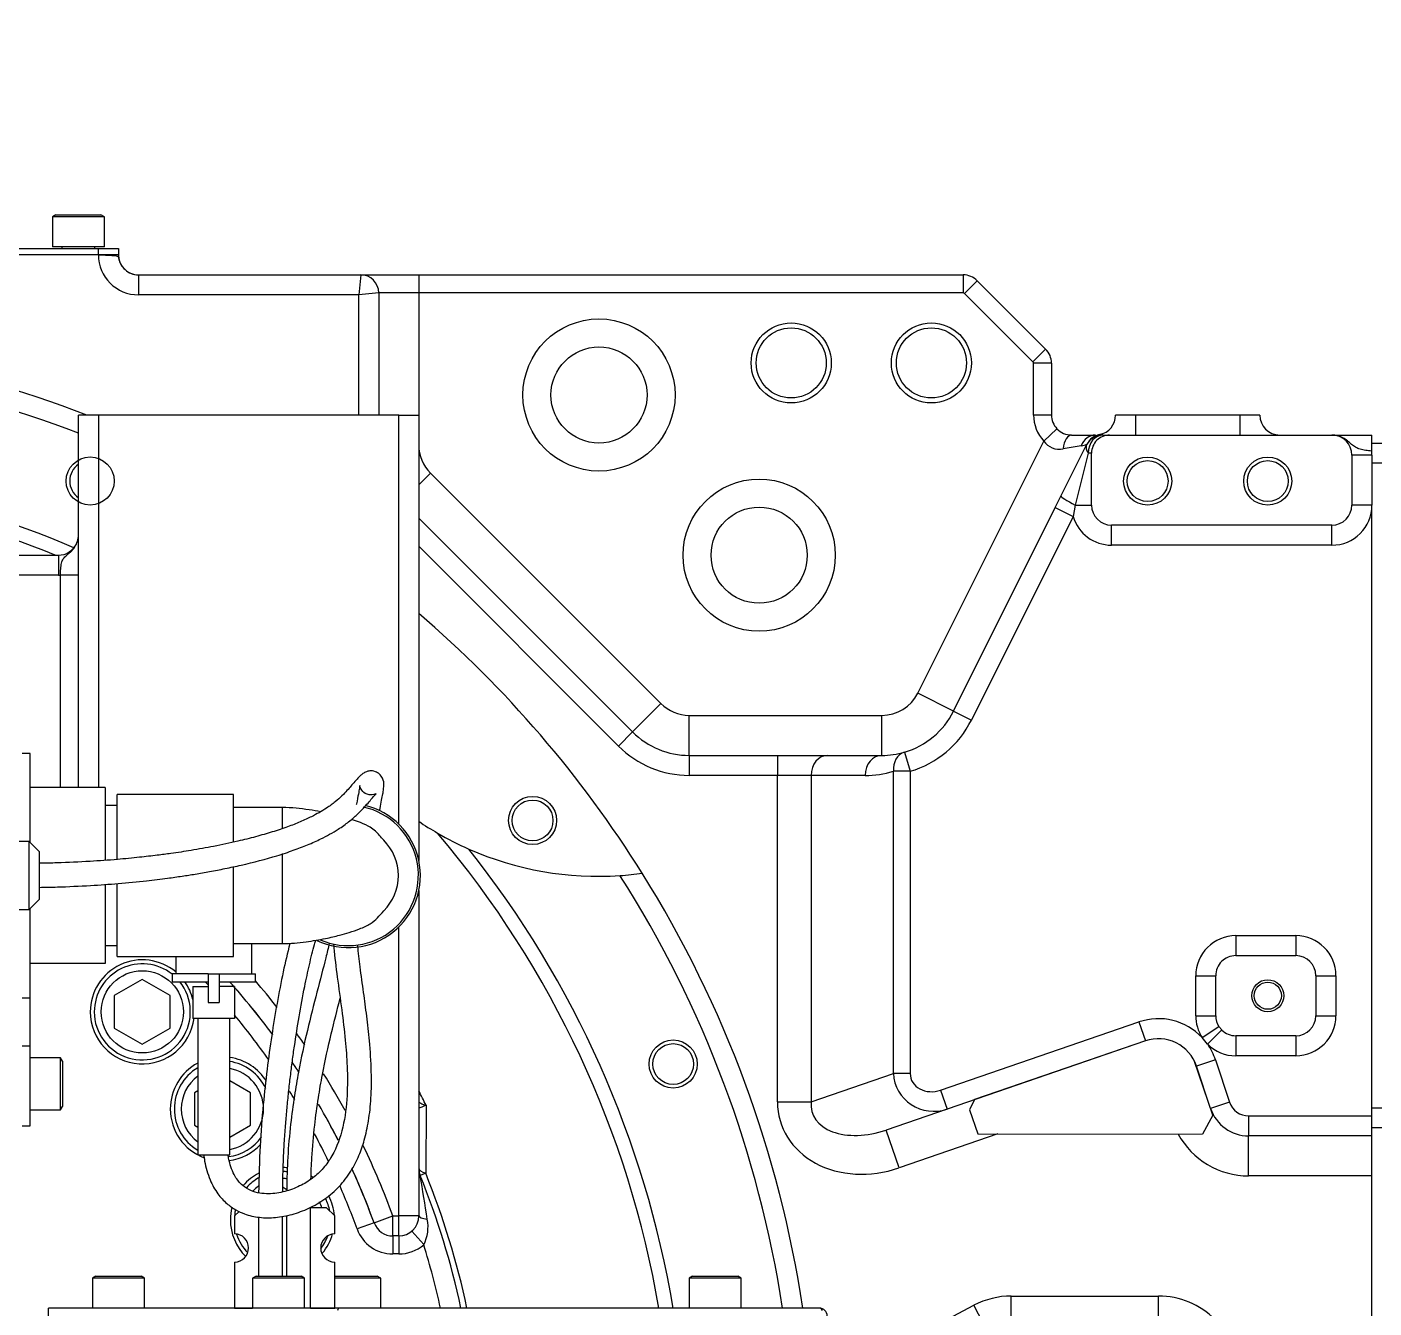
# Model space of a CAD drawing. Header units: millimetres. Extents: x 10462777 to 22643323, y 453826 to 1389191.
# Drawn here: x 11301826.8 to 11302168.6, y 597764.5 to 598089.5 of the extents above; entities that cross this region are included whole.
import ezdxf

# ---------------------------------------------------------------- set-up
doc = ezdxf.new("R2010")
doc.units = ezdxf.units.MM
doc.header["$LTSCALE"] = 200
doc.header["$MEASUREMENT"] = 0
doc.linetypes.add('PHANTOM', pattern=[2.5, 1.25, -0.25, 0.25, -0.25, 0.25, -0.25])
doc.layers.get('0').update_dxf_attribs({"linetype": 'CONTINUOUS'})
for name, color, linetype in [('$DDT_AUDIT_GENERATED_(1626)', 7, 'CONTINUOUS'), ('$DDT_AUDIT_GENERATED_(16CD)', 7, 'CONTINUOUS'), ('$DDT_AUDIT_GENERATED_(276)', 7, 'CONTINUOUS'), ('$DDT_AUDIT_GENERATED_(77F)', 7, 'CONTINUOUS'), ('$DDT_AUDIT_GENERATED_(7CC)', 7, 'CONTINUOUS'), ('$DDT_AUDIT_GENERATED_(7ED)', 7, 'CONTINUOUS'), ('$DDT_AUDIT_GENERATED_(846)', 7, 'CONTINUOUS'), ('A290-7324-X101', 7, 'CONTINUOUS'), ('A290-7324-X213', 7, 'CONTINUOUS'), ('A290-7324-X216', 7, 'CONTINUOUS'), ('A290-7329-X201', 7, 'CONTINUOUS'), ('A290-7329-X301', 7, 'CONTINUOUS'), ('LIBRL_A6-BA-16X5', 7, 'CONTINUOUS'), ('LIBRL_A6-BA-6X10', 7, 'CONTINUOUS'), ('LIBRL_A6-BA-8X12', 7, 'CONTINUOUS'), ('LIBRL_A6-BA-8X35', 7, 'CONTINUOUS')]:
    doc.layers.add(name, color=color, linetype=linetype)
doc.layers.add('LAYOUT', color=8, linetype='CONTINUOUS', lineweight=25)

# ---------------------------------------------------------------- blocks, each defined once
blk = doc.blocks.new('A$C7DA30AB0')
at = {"layer": '$DDT_AUDIT_GENERATED_(1626)', "color": 7, "linetype": 'Continuous', "ltscale": 25.4}
for p, q in [((2865.46, 2983.31, 0), (2865.46, 2957.72, 0)), ((2871.56, 2959.8, 0), (2871.56, 2975.19, 0)), ((2872.57, 2975.19, 0), (2872.57, 2959.99, 0)), ((2878.67, 2960.25, 0), (2878.67, 2975.19, 0))]:
    blk.add_line(p, q, dxfattribs=at)
for points, knots in [([(2892.59, 2944.41, 0), (2892.53, 2944.95, 0), (2892.21, 2947.06, 0), (2891.23, 2950.59, 0), (2889.24, 2954.23, 0), (2886.92, 2956.77, 0), (2884.58, 2958.41, 0), (2881.82, 2959.68, 0), (2878.43, 2960.45, 0), (2874.32, 2960.45, 0), (2870.07, 2959.65, 0), (2865.83, 2958.08, 0), (2861.75, 2955.74, 0), (2858.11, 2952.57, 0), (2855.23, 2948.77, 0), (2853.18, 2944.75, 0), (2851.69, 2940.45, 0), (2850.65, 2935.59, 0), (2850.05, 2929.77, 0), (2849.99, 2922.97, 0), (2850.45, 2916, 0), (2851.2, 2909.29, 0), (2852.04, 2903.03, 0), (2852.89, 2897.06, 0), (2853.34, 2893.13, 0), (2853.51, 2891.36, 0)], [0.0294546, 0.0294546, 0.0294546, 0.0294546, 0.0397846, 0.0708333, 0.0959328, 0.1167834, 0.1343066, 0.1490043, 0.1732452, 0.1984122, 0.2252052, 0.2533966, 0.2824512, 0.3123338, 0.3427894, 0.3707739, 0.3962002, 0.4275694, 0.4635986, 0.5057353, 0.5554681, 0.5955855, 0.6341662, 0.676763, 0.7134167, 0.7134167, 0.7134167, 0.7134167]), ([(2859.65, 2891.11, 0), (2859.63, 2891.37, 0), (2859.39, 2894.06, 0), (2858.71, 2899.55, 0), (2857.58, 2907.41, 0), (2856.67, 2914.98, 0), (2856.12, 2922.24, 0), (2856.09, 2929.63, 0), (2857, 2937.37, 0), (2859.19, 2943.66, 0), (2862.13, 2947.87, 0), (2864.92, 2950.48, 0), (2868.25, 2952.48, 0), (2872.03, 2953.88, 0), (2875.5, 2954.42, 0), (2878.41, 2954.23, 0), (2880.69, 2953.59, 0), (2882.93, 2952.22, 0), (2884.99, 2949.65, 0), (2885.95, 2946.94, 0), (2886.32, 2945.11, 0), (2886.4, 2944.68, 0)], [0.2297745, 0.2297745, 0.2297745, 0.2297745, 0.2367182, 0.3014038, 0.3714263, 0.4351249, 0.4893865, 0.5495164, 0.6149677, 0.6775364, 0.7079555, 0.7378513, 0.7687237, 0.8009206, 0.8342819, 0.852445, 0.8710577, 0.8908027, 0.9147583, 0.9487289, 0.9591574, 0.9591574, 0.9591574, 0.9591574]), ([(2860.74, 2890.76, 0), (2861.01, 2891.95, 0), (2861.95, 2895.87, 0), (2863.88, 2903.18, 0), (2866.39, 2912.99, 0), (2868.31, 2921.86, 0), (2869.68, 2929.83, 0), (2870.64, 2936.99, 0), (2871.35, 2945.13, 0), (2871.48, 2950.36, 0), (2871.53, 2953.3, 0)], [0.8153922, 0.8153922, 0.8153922, 0.8153922, 0.827936, 0.8554998, 0.8837129, 0.9135475, 0.9303302, 0.9500371, 0.9730855, 0.996031, 0.996031, 0.996031, 0.996031]), ([(2872.56, 2953.81, 0), (2872.53, 2951.37, 0), (2872.47, 2947.31, 0), (2872.15, 2941.42, 0), (2871.81, 2936.64, 0), (2871.45, 2932.54, 0), (2871.05, 2928.54, 0), (2870.6, 2924.56, 0), (2870.11, 2920.66, 0), (2869.4, 2915.6, 0), (2868.4, 2909.23, 0), (2867.12, 2902.31, 0), (2865.79, 2896.17, 0), (2864.84, 2892.3, 0), (2864.29, 2890.3, 0), (2864.19, 2889.94, 0)], [0.0082482, 0.0082482, 0.0082482, 0.0082482, 0.0664006, 0.1182806, 0.1548949, 0.188434, 0.2227476, 0.2572032, 0.2909242, 0.3238986, 0.3894179, 0.459469, 0.5118642, 0.5637843, 0.5754657, 0.5754657, 0.5754657, 0.5754657]), ([(2870.77, 2890.94, 0), (2871.35, 2893.21, 0), (2872.49, 2898.13, 0), (2874.02, 2905.95, 0), (2875.38, 2914.23, 0), (2876.56, 2922.81, 0), (2877.57, 2932.1, 0), (2878.43, 2942.8, 0), (2878.58, 2949.82, 0), (2878.66, 2954.2, 0)], [0.5635564, 0.5635564, 0.5635564, 0.5635564, 0.6170334, 0.6741778, 0.7304128, 0.7882234, 0.8474434, 0.9167485, 0.9959846, 0.9959846, 0.9959846, 0.9959846]), ([(2865.38, 2950.64, 0), (2865.33, 2948.77, 0), (2865.17, 2944.39, 0), (2864.54, 2937.31, 0), (2863.59, 2930.32, 0), (2862.23, 2922.53, 0), (2860.36, 2914.01, 0), (2858.73, 2907.64, 0), (2857.97, 2904.73, 0)], [0.0112301, 0.0112301, 0.0112301, 0.0112301, 0.0267725, 0.049579, 0.0689956, 0.0854783, 0.115111, 0.1416546, 0.1416546, 0.1416546, 0.1416546]), ([(2934.34, 2876.58, 0), (2932.78, 2876.56, 0), (2928.58, 2876.47, 0), (2921.69, 2876.16, 0), (2914.17, 2875.62, 0), (2907.65, 2874.99, 0), (2902.27, 2874.33, 0), (2898.17, 2873.76, 0), (2894.61, 2873.2, 0), (2890.97, 2872.57, 0), (2887.07, 2871.81, 0), (2881.14, 2870.53, 0), (2875.19, 2868.96, 0), (2869.79, 2867.19, 0), (2866.04, 2865.76, 0), (2863.04, 2864.4, 0), (2860.51, 2863.07, 0), (2858.06, 2861.61, 0), (2855.66, 2859.89, 0), (2853.6, 2858.1, 0), (2852.06, 2856.51, 0), (2850.85, 2855.13, 0), (2849.9, 2854.03, 0), (2849.21, 2853.22, 0), (2848.75, 2852.73, 0), (2848.94, 2852.89, 0), (2849.68, 2853.11, 0), (2850.51, 2853.17, 0), (2851.92, 2852.72, 0), (2852.88, 2851.51, 0), (2852.99, 2850.72, 0), (2853, 2850.72, 0), (2853.02, 2850.89, 0), (2853.1, 2851.55, 0), (2853.33, 2852.85, 0), (2853.66, 2854.5, 0), (2853.87, 2855.55, 0), (2853.89, 2855.63, 0)], [0.014029, 0.014029, 0.014029, 0.014029, 0.0271693, 0.0502483, 0.069627, 0.089646, 0.1046939, 0.1152509, 0.1249193, 0.1357273, 0.1476139, 0.1604384, 0.1917051, 0.2082091, 0.2245764, 0.2427195, 0.2568409, 0.2729351, 0.2973591, 0.3234909, 0.3486109, 0.3726537, 0.397887, 0.4229861, 0.448578, 0.4704385, 0.481181, 0.4890178, 0.4961, 0.5081864, 0.5224533, 0.5359445, 0.5493678, 0.5627692, 0.5909404, 0.6212121, 0.6237902, 0.6237902, 0.6237902, 0.6237902]), ([(2847.98, 2857.18, 0), (2847.94, 2856.97, 0), (2847.74, 2855.97, 0), (2847.44, 2854.45, 0), (2847.14, 2852.85, 0), (2846.95, 2851.67, 0), (2846.91, 2850.54, 0), (2846.84, 2849.45, 0), (2847.9, 2847.85, 0), (2848.88, 2847.24, 0), (2850.15, 2846.95, 0), (2851.15, 2847.14, 0), (2852.11, 2847.6, 0), (2852.85, 2848.22, 0), (2853.47, 2848.86, 0), (2854.28, 2849.78, 0), (2855.2, 2850.84, 0), (2856.22, 2852.03, 0), (2857.47, 2853.36, 0), (2859.11, 2854.84, 0), (2861.06, 2856.28, 0), (2863.15, 2857.56, 0), (2865.34, 2858.73, 0), (2867.95, 2859.94, 0), (2871.29, 2861.25, 0), (2875.09, 2862.52, 0), (2879.34, 2863.75, 0), (2884.3, 2864.99, 0), (2889.79, 2866.16, 0), (2895.52, 2867.19, 0), (2900.32, 2867.92, 0), (2904.69, 2868.49, 0), (2909.2, 2869.02, 0), (2914.89, 2869.56, 0), (2921.83, 2870.06, 0), (2928.64, 2870.38, 0), (2932.79, 2870.46, 0), (2934.34, 2870.48, 0)], [0.3726558, 0.3726558, 0.3726558, 0.3726558, 0.3789273, 0.4033778, 0.4265497, 0.4483708, 0.4699513, 0.4923298, 0.502289, 0.5096353, 0.5144283, 0.5252974, 0.5401406, 0.5572699, 0.5800805, 0.6024828, 0.6281052, 0.6522814, 0.6772591, 0.7032607, 0.7283333, 0.7450337, 0.7589346, 0.776283, 0.7921243, 0.808581, 0.8244237, 0.8398177, 0.8594691, 0.8767292, 0.8917889, 0.9016701, 0.9144371, 0.9303265, 0.9496364, 0.9727242, 0.9858295, 0.9858295, 0.9858295, 0.9858295])]:
    blk.add_open_spline(points, degree=3, knots=knots, dxfattribs=at)
at = {"layer": '$DDT_AUDIT_GENERATED_(16CD)', "color": 7, "linetype": 'Continuous', "ltscale": 25.4}
for p, q in [((2914.23, 2714.48, 0), (2914.23, 2716.11, 0)), ((2919.31, 2714.48, 0), (2914.23, 2714.48, 0)), ((2919.31, 2716.11, 0), (2919.31, 2714.48, 0)), ((3132.67, 2714.48, 0), (2919.31, 2714.48, 0))]:
    blk.add_line(p, q, dxfattribs=at)
at = {"layer": '$DDT_AUDIT_GENERATED_(276)', "color": 7, "linetype": 'Continuous', "ltscale": 25.4}
for start, end in [(200.0052, 204.4821), (206.9352, 210.1591), (213.0539, 213.8955), (216.5866, 221.8796)]:
    blk.add_arc((3025.99, 3025.99, 0), 187.96, start, end, dxfattribs=at)
at = {"layer": '$DDT_AUDIT_GENERATED_(77F)', "color": 7, "linetype": 'Continuous', "ltscale": 25.4}
for p, q in [((2917.58, 2875.84, 0), (2917.58, 2895.94, 0)), ((2917.58, 2895.94, 0), (2936.58, 2895.94, 0)), ((2917.58, 2891.33, 0), (2914.53, 2891.33, 0)), ((2917.58, 2851.23, 0), (2917.58, 2869.73, 0)), ((2914.53, 2855.84, 0), (2917.58, 2855.84, 0)), ((2917.58, 2851.23, 0), (2936.58, 2851.23, 0))]:
    blk.add_line(p, q, dxfattribs=at)
at = {"layer": '$DDT_AUDIT_GENERATED_(7CC)', "color": 7, "linetype": 'Continuous', "ltscale": 25.4}
for p, q in [((2914.53, 2894.16, 0), (2885.07, 2894.16, 0)), ((2885.07, 2894.16, 0), (2885.07, 2871.33, 0)), ((2914.53, 2894.16, 0), (2914.53, 2875.62, 0)), ((2872.67, 2868.03, 0), (2872.67, 2890.86, 0)), ((2885.07, 2890.86, 0), (2872.67, 2890.86, 0)), ((2936.89, 2882.22, 0), (2934.35, 2879.68, 0)), ((2936.89, 2882.22, 0), (2936.89, 2864.95, 0)), ((2948.77, 2882.22, 0), (2936.89, 2882.22, 0)), ((2934.35, 2867.49, 0), (2934.35, 2879.68, 0)), ((2914.53, 2869.48, 0), (2914.53, 2853.01, 0)), ((2934.35, 2867.49, 0), (2936.89, 2864.95, 0)), ((2885.07, 2864.97, 0), (2885.07, 2853.01, 0)), ((2936.89, 2864.95, 0), (2948.77, 2864.95, 0)), ((2872.67, 2856.31, 0), (2872.67, 2861.49, 0)), ((2872.67, 2856.31, 0), (2885.07, 2856.31, 0)), ((2885.07, 2853.01, 0), (2914.53, 2853.01, 0))]:
    blk.add_line(p, q, dxfattribs=at)
for radius, start, end in [(18.29, 64.1811, 256.5944), (17.78, 66.303, 257.4493), (12.7, 135.0247, 225.0414)]:
    blk.add_arc((2855.91, 2873.59, 0), radius, start, end, dxfattribs=at)
for points, knots in [([(2872.67, 2890.86, 0), (2871.54, 2890.83, 0), (2869.68, 2890.77, 0), (2865.85, 2890.31, 0), (2861.92, 2889.64, 0), (2858.39, 2888.82, 0), (2855.47, 2887.99, 0), (2852.66, 2887.01, 0), (2850.02, 2885.81, 0), (2848.55, 2884.38, 0), (2847.49, 2883.23, 0), (2846.93, 2882.57, 0)], [0, 0, 0, 0, 0.081372, 0.157809, 0.292426, 0.398611, 0.475812, 0.569905, 0.700294, 0.854161, 1, 1, 1, 1]), ([(2846.93, 2864.61, 0), (2847.34, 2864.16, 0), (2848.02, 2863.44, 0), (2849.02, 2862.23, 0), (2850.33, 2861.26, 0), (2852.36, 2860.29, 0), (2854.2, 2859.62, 0), (2855.01, 2859.36, 0), (2855.09, 2859.33, 0)], [0, 0, 0, 0, 0.1007398, 0.196095, 0.2972102, 0.4163106, 0.4937326, 0.502265, 0.502265, 0.502265, 0.502265]), ([(2862.92, 2857.39, 0), (2863.86, 2857.22, 0), (2865.92, 2856.88, 0), (2869.3, 2856.44, 0), (2871.4, 2856.36, 0), (2872.67, 2856.31, 0)], [0.7440414, 0.7440414, 0.7440414, 0.7440414, 0.8219157, 0.9082048, 1, 1, 1, 1])]:
    blk.add_open_spline(points, degree=3, knots=knots, dxfattribs=at)
at = {"layer": '$DDT_AUDIT_GENERATED_(7ED)', "color": 7, "linetype": 'Continuous', "ltscale": 25.4}
for p, q in [((2885.98, 2944.4, 0), (2885.98, 2909.86, 0)), ((2894.11, 2944.4, 0), (2885.98, 2944.4, 0)), ((2894.11, 2909.86, 0), (2894.11, 2944.4, 0)), ((2884.76, 2901.73, 0), (2884.76, 2909.86, 0)), ((2884.76, 2909.86, 0), (2895.33, 2909.86, 0)), ((2895.33, 2901.73, 0), (2895.33, 2909.86, 0)), ((2888.63, 2898.48, 0), (2888.63, 2905.79, 0)), ((2891.47, 2905.79, 0), (2888.63, 2905.79, 0)), ((2891.47, 2898.48, 0), (2891.47, 2905.79, 0)), ((2884.76, 2901.73, 0), (2888.63, 2901.73, 0)), ((2895.33, 2901.73, 0), (2891.47, 2901.73, 0)), ((2879.48, 2900.51, 0), (2879.48, 2898.48, 0)), ((2888.63, 2900.51, 0), (2879.48, 2900.51, 0)), ((2888.63, 2898.48, 0), (2879.48, 2898.48, 0)), ((2880.4, 2898.48, 0), (2880.4, 2890.86, 0)), ((2891.47, 2898.48, 0), (2888.63, 2898.48, 0)), ((2900.61, 2900.51, 0), (2891.47, 2900.51, 0)), ((2891.47, 2898.48, 0), (2900.61, 2898.48, 0)), ((2899.7, 2894.16, 0), (2899.7, 2898.48, 0)), ((2900.61, 2898.48, 0), (2900.61, 2900.51, 0))]:
    blk.add_line(p, q, dxfattribs=at)
at = {"layer": '$DDT_AUDIT_GENERATED_(846)', "color": 7, "linetype": 'Continuous', "ltscale": 25.4}
for p, q in [((2932.01, 2985.35, 0), (2932.01, 2983.31, 0)), ((2736.43, 2983.31, 0), (2858.35, 2983.31, 0)), ((2858.35, 2983.31, 0), (2858.35, 2983.31, 0)), ((2858.35, 2983.31, 0), (2932.01, 2983.31, 0)), ((2859.36, 2983.31, 0), (2859.36, 2971.63, 0)), ((2865.46, 2983.31, 0), (2859.36, 2983.31, 0)), ((2884.76, 2983.31, 0), (2880.19, 2983.31, 0)), ((2884.76, 2971.63, 0), (2884.76, 2983.31, 0)), ((2859.36, 2964.52, 0), (2859.36, 2959.95, 0)), ((2884.76, 2959.95, 0), (2884.76, 2964.52, 0)), ((2859.36, 2959.95, 0), (2861.4, 2957.91, 0)), ((2883.61, 2958.79, 0), (2884.76, 2959.95, 0)), ((2861.4, 2957.91, 0), (2865.46, 2957.91, 0))]:
    blk.add_line(p, q, dxfattribs=at)
for centre, radius, start, end in [((2736.43, 2985.35, 0), 2.03, 180, 270), ((2736.49, 2984.25, 0), 0.937, 201.223, 266.4641), ((2859.36, 2968.07, 0), 3.56, 270, 90), ((2884.76, 2968.07, 0), 3.56, 90, 270)]:
    blk.add_arc(centre, radius, start, end, dxfattribs=at)
blk.add_open_spline([(2858.35, 2983.31, 0), (2858.39, 2983.31, 0), (2858.43, 2983.37, 0), (2858.52, 2983.57, 0), (2858.57, 2983.72, 0), (2858.61, 2983.91, 0)], degree=3, knots=[0, 0, 0, 0, 0.5, 0.5, 1, 1, 1, 1], dxfattribs=at)
at = {"layer": 'A290-7324-X101', "color": 7, "linetype": 'Continuous', "ltscale": 25.4}
for p, q in [((2936.58, 2937.09, 0), (2936.58, 2916.77, 0)), ((2938.61, 2937.09, 0), (2936.58, 2937.09, 0)), ((2938.61, 2916.77, 0), (2936.58, 2916.77, 0)), ((2936.58, 2916.77, 0), (2936.58, 2904.57, 0)), ((2938.61, 2904.57, 0), (2936.58, 2904.57, 0)), ((2936.58, 2904.57, 0), (2936.58, 2881.92, 0)), ((2936.58, 2865.26, 0), (2936.58, 2842.6, 0)), ((2936.58, 2842.6, 0), (2938.61, 2842.6, 0))]:
    blk.add_line(p, q, dxfattribs=at)
at = {"layer": 'A290-7324-X213', "color": 7, "linetype": 'Continuous', "ltscale": 25.4}
for p, q in [((2723.17, 2996.32, 0), (2697.19, 2982.61, 0)), ((2694.82, 2987.11, 0), (2697.19, 2982.61, 0)), ((2650.36, 2985.35, 0), (2650.36, 2980.27, 0)), ((2687.71, 2985.35, 0), (2687.71, 2980.27, 0)), ((2687.71, 2980.27, 0), (2650.36, 2980.27, 0))]:
    blk.add_line(p, q, dxfattribs=at)
for centre, start, end in [((2650.36, 3000.59, 0), 225, 270), ((2687.71, 3000.59, 0), 270, 297.8174)]:
    blk.add_arc(centre, 20.32, start, end, dxfattribs=at)
at = {"layer": 'A290-7324-X216', "color": 7, "linetype": 'Continuous', "ltscale": 25.4}
for p, q in [((2636.57, 2934.36, 0), (2639.21, 2939.16, 0)), ((2696.16, 2939.13, 0), (2639.21, 2939.16, 0)), ((2698.27, 2933.01, 0), (2696.16, 2939.13, 0)), ((2636.57, 2934.36, 0), (2641.34, 2920.48, 0)), ((2697.01, 2930.43, 0), (2698.27, 2933.01, 0)), ((2653.67, 2915.53, 0), (2697.01, 2930.43, 0))]:
    blk.add_line(p, q, dxfattribs=at)
at = {"layer": 'A290-7329-X201', "color": 7, "linetype": 'Continuous', "ltscale": 25.4}
for p, q in [((2596.22, 3070.69, 0), (2596.22, 2949.79, 0)), ((2596.22, 2949.79, 0), (2596.22, 2939.63, 0)), ((2596.22, 2949.79, 0), (2627.51, 2949.79, 0)), ((2627.51, 2949.79, 0), (2627.51, 2939.63, 0)), ((2691.09, 2939.13, 0), (2716.19, 2947.76, 0)), ((2716.19, 2947.76, 0), (2719.49, 2938.16, 0)), ((2596.22, 2939.63, 0), (2596.22, 2934.55, 0)), ((2596.22, 2939.63, 0), (2627.51, 2939.63, 0)), ((2627.51, 2934.55, 0), (2627.51, 2939.63, 0)), ((2703.99, 2932.83, 0), (2719.49, 2938.16, 0)), ((2596.22, 2934.55, 0), (2596.22, 2779.61, 0)), ((2627.51, 2934.55, 0), (2596.22, 2934.55, 0)), ((2632.33, 2931.07, 0), (2637.14, 2932.68, 0)), ((2637.14, 2932.68, 0), (2640.73, 2921.92, 0)), ((2653.67, 2915.53, 0), (2703.99, 2932.83, 0)), ((2705.64, 2928.02, 0), (2703.99, 2932.83, 0)), ((2635.91, 2920.32, 0), (2632.33, 2931.07, 0)), ((2738.5, 2931.02, 0), (2717.61, 2923.84, 0)), ((2747.03, 2931.02, 0), (2738.5, 2931.02, 0)), ((2738.5, 2848.18, 0), (2738.5, 2931.02, 0)), ((2747.03, 2931.02, 0), (2747.03, 2848.18, 0)), ((2705.64, 2928.02, 0), (2655.32, 2910.72, 0)), ((2713.35, 2923.84, 0), (2717.61, 2923.84, 0)), ((2713.35, 2847.14, 0), (2713.35, 2923.84, 0)), ((2717.61, 2923.84, 0), (2717.61, 2847.14, 0)), ((2615.52, 2919.31, 0), (2630.76, 2919.31, 0)), ((2615.52, 2914.23, 0), (2615.52, 2919.31, 0)), ((2630.76, 2914.23, 0), (2630.76, 2919.31, 0)), ((2635.91, 2920.32, 0), (2640.73, 2921.92, 0)), ((2640.83, 2921.96, 0), (2640.73, 2921.92, 0)), ((2634.33, 2912.77, 0), (2637.89, 2916.39, 0)), ((2637.89, 2916.39, 0), (2639.29, 2914.67, 0)), ((2655.32, 2910.72, 0), (2653.67, 2915.53, 0)), ((2615.52, 2914.23, 0), (2630.76, 2914.23, 0)), ((2635.03, 2911.91, 0), (2634.33, 2912.77, 0)), ((2639.29, 2914.67, 0), (2635.03, 2911.91, 0)), ((2605.36, 2898.99, 0), (2605.36, 2909.15, 0)), ((2610.44, 2909.15, 0), (2605.36, 2909.15, 0)), ((2610.44, 2898.99, 0), (2610.44, 2909.15, 0)), ((2640.92, 2909.15, 0), (2635.84, 2909.15, 0)), ((2635.84, 2909.15, 0), (2635.84, 2898.99, 0)), ((2640.92, 2909.15, 0), (2640.92, 2898.99, 0)), ((2610.44, 2898.99, 0), (2605.36, 2898.99, 0)), ((2640.92, 2898.99, 0), (2635.84, 2898.99, 0)), ((2630.76, 2893.91, 0), (2615.52, 2893.91, 0)), ((2615.52, 2888.83, 0), (2615.52, 2893.91, 0)), ((2630.76, 2888.83, 0), (2630.76, 2893.91, 0)), ((2630.76, 2888.83, 0), (2615.52, 2888.83, 0)), ((2713.35, 2847.14, 0), (2717.61, 2847.14, 0)), ((2714.79, 2842.28, 0), (2713.35, 2847.14, 0)), ((2724.79, 2848.18, 0), (2738.5, 2848.18, 0)), ((2738.5, 2848.18, 0), (2747.03, 2848.18, 0)), ((2747.03, 2848.18, 0), (2769.4, 2848.18, 0)), ((2747.03, 2843.11, 0), (2747.03, 2848.18, 0)), ((2769.4, 2843.11, 0), (2769.4, 2848.18, 0)), ((2714.79, 2842.28, 0), (2714.79, 2842.28, 0)), ((2720.54, 2843.11, 0), (2720.54, 2832.95, 0)), ((2734.25, 2843.11, 0), (2720.54, 2843.11, 0)), ((2747.03, 2843.11, 0), (2734.25, 2843.11, 0)), ((2769.4, 2843.11, 0), (2747.03, 2843.11, 0)), ((2769.4, 2843.11, 0), (2769.4, 2832.95, 0)), ((2783.77, 2837.16, 0), (2787.35, 2840.74, 0)), ((2787.35, 2840.74, 0), (2838.03, 2790.06, 0)), ((2783.77, 2837.16, 0), (2776.58, 2829.97, 0)), ((2838.03, 2782.89, 0), (2783.77, 2837.16, 0)), ((2672, 2782.49, 0), (2697.83, 2834.14, 0)), ((2702.36, 2831.87, 0), (2697.83, 2834.14, 0)), ((2702.36, 2831.87, 0), (2676.54, 2780.22, 0)), ((2702.36, 2831.87, 0), (2711.45, 2827.33, 0)), ((2769.4, 2832.95, 0), (2720.54, 2832.95, 0)), ((2835.05, 2771.5, 0), (2776.58, 2829.97, 0)), ((2711.45, 2827.33, 0), (2679.46, 2763.35, 0)), ((2606.38, 2789.77, 0), (2606.38, 2784.69, 0)), ((2606.38, 2789.77, 0), (2662.26, 2789.77, 0)), ((2662.26, 2789.77, 0), (2662.26, 2784.69, 0)), ((2606.38, 2784.69, 0), (2662.26, 2784.69, 0)), ((2671.49, 2779.61, 0), (2672, 2782.49, 0)), ((2676.54, 2780.22, 0), (2672, 2782.49, 0)), ((2596.22, 2779.61, 0), (2601.3, 2779.61, 0)), ((2596.22, 2766.91, 0), (2596.22, 2779.61, 0)), ((2601.3, 2766.91, 0), (2601.3, 2779.61, 0)), ((2671.49, 2779.61, 0), (2667.34, 2779.61, 0)), ((2667.34, 2779.61, 0), (2667.34, 2766.4, 0)), ((2668.19, 2766.4, 0), (2671.49, 2779.61, 0)), ((2676.54, 2780.22, 0), (2675.1, 2777.34, 0)), ((2675.1, 2777.34, 0), (2668.6, 2764.35, 0)), ((2838.03, 2774.48, 0), (2835.05, 2771.5, 0)), ((2596.22, 2766.91, 0), (2596.22, 2765.89, 0)), ((2596.22, 2766.91, 0), (2601.3, 2766.91, 0)), ((2596.22, 2765.89, 0), (2596.22, 2761.83, 0)), ((2596.22, 2765.89, 0), (2596.27, 2765.89, 0)), ((2596.27, 2765.89, 0), (2596.27, 2761.83, 0)), ((2667.34, 2766.4, 0), (2668.19, 2766.4, 0)), ((2669.96, 2764.58, 0), (2674.55, 2765.34, 0)), ((2596.27, 2761.83, 0), (2596.22, 2761.83, 0)), ((2606.38, 2761.83, 0), (2596.27, 2761.83, 0)), ((2662.77, 2761.83, 0), (2606.38, 2761.83, 0)), ((2629.75, 2756.75, 0), (2629.75, 2761.83, 0)), ((2656.16, 2756.75, 0), (2656.16, 2761.83, 0)), ((2664.37, 2761.83, 0), (2662.77, 2761.83, 0)), ((2672.42, 2761.83, 0), (2666.32, 2761.83, 0)), ((2676.13, 2760.22, 0), (2679.46, 2763.35, 0)), ((2624.67, 2756.75, 0), (2629.75, 2756.75, 0)), ((2629.75, 2756.75, 0), (2656.16, 2756.75, 0)), ((2656.16, 2756.75, 0), (2661.24, 2756.75, 0)), ((2677.5, 2756.75, 0), (2682.07, 2756.75, 0)), ((2677.5, 2743.61, 0), (2677.5, 2756.75, 0)), ((2682.07, 2756.75, 0), (2682.07, 2743.61, 0)), ((2838.03, 2725.76, 0), (2838.03, 2756.75, 0)), ((2848.19, 2725.76, 0), (2848.19, 2756.75, 0)), ((2853.26, 2756.75, 0), (2853.26, 2726.26, 0)), ((2677.5, 2743.61, 0), (2682.07, 2743.61, 0)), ((2678.99, 2740.02, 0), (2682.22, 2743.25, 0)), ((2682.22, 2743.25, 0), (2699.57, 2725.91, 0)), ((2696.33, 2722.67, 0), (2678.99, 2740.02, 0)), ((2696.33, 2722.67, 0), (2699.57, 2725.91, 0)), ((2699.92, 2721.19, 0), (2699.92, 2725.76, 0)), ((2699.92, 2725.76, 0), (2838.03, 2725.76, 0)), ((2838.03, 2721.19, 0), (2838.03, 2725.76, 0)), ((2838.03, 2725.76, 0), (2848.19, 2725.76, 0)), ((2848.19, 2725.76, 0), (2853.26, 2726.26, 0)), ((2852.76, 2721.19, 0), (2853.26, 2726.26, 0)), ((2853.26, 2726.26, 0), (2909.15, 2726.26, 0)), ((2909.15, 2721.19, 0), (2909.15, 2726.26, 0)), ((2838.03, 2721.19, 0), (2699.92, 2721.19, 0)), ((2852.76, 2721.19, 0), (2838.03, 2721.19, 0)), ((2909.15, 2721.19, 0), (2852.76, 2721.19, 0)), ((2914.23, 2716.11, 0), (2919.31, 2716.11, 0)), ((2919.31, 2716.11, 0), (3132.67, 2716.11, 0))]:
    blk.add_line(p, q, dxfattribs=at)
for centre, radius in [((2622.64, 2904.07, 0), 4.06), ((2622.64, 2904.07, 0), 3.45), ((2751.67, 2792.31, 0), 19.3), ((2751.67, 2792.31, 0), 12.19), ((2622.64, 2773.51, 0), 6.1), ((2622.64, 2773.51, 0), 5.18), ((2653.12, 2773.51, 0), 6.1), ((2653.12, 2773.51, 0), 5.18), ((2792.31, 2751.67, 0), 19.3), ((2792.31, 2751.67, 0), 12.19), ((2707.98, 2743.54, 0), 10.16), ((2707.98, 2743.54, 0), 8.89), ((2743.54, 2743.54, 0), 10.16), ((2743.54, 2743.54, 0), 8.89)]:
    blk.add_circle(centre, radius, dxfattribs=at)
for centre, radius, start, end in [((2627.51, 2929.47, 0), 20.32, 28.4852, 90), ((2627.51, 2929.47, 0), 10.16, 18.4349, 90), ((2627.51, 2929.47, 0), 5.08, 18.4349, 90), ((2615.52, 2909.15, 0), 10.16, 90, 180), ((2630.76, 2909.15, 0), 10.16, 45.5022, 90), ((2650.37, 2925.14, 0), 15.24, 198.4349, 215.0083), ((2650.37, 2925.14, 0), 10.16, 198.4349, 288.9704), ((2615.52, 2909.15, 0), 5.08, 90, 180), ((2630.76, 2909.15, 0), 5.08, 45.5022, 90), ((2630.76, 2909.15, 0), 5.08, 0, 32.9038), ((2650.37, 2925.14, 0), 15.24, 223.3977, 288.9704), ((2630.76, 2909.15, 0), 10.16, 0, 32.9038), ((2615.52, 2898.99, 0), 10.16, 180, 270), ((2615.52, 2898.99, 0), 5.08, 180, 270), ((2630.76, 2898.99, 0), 10.16, 270, 0), ((2630.76, 2898.99, 0), 5.08, 270, 0), ((2720.54, 2822.79, 0), 25.39, 106.4475, 153.4349), ((2724.79, 2822.79, 0), 25.39, 90, 106.4275), ((2769.4, 2822.79, 0), 25.39, 45, 90), ((2720.54, 2822.79, 0), 20.32, 106.4475, 153.4349), ((2720.54, 2822.79, 0), 20.32, 90, 106.4275), ((2769.4, 2822.79, 0), 20.32, 45, 90), ((2720.54, 2822.79, 0), 10.16, 90, 153.4349), ((2769.4, 2822.79, 0), 10.16, 45, 90), ((2606.38, 2779.61, 0), 10.16, 90, 180), ((2662.26, 2779.61, 0), 10.16, 16.4783, 90), ((2606.38, 2779.61, 0), 5.08, 90, 180), ((2662.26, 2779.61, 0), 5.08, 0, 90), ((2827.87, 2764.32, 0), 10.16, 0, 45), ((2606.38, 2766.91, 0), 10.16, 180, 185.7392), ((2606.38, 2766.91, 0), 5.08, 180, 270), ((2662.77, 2766.4, 0), 4.57, 270, 0), ((2675.49, 2760.6, 0), 4.83, 34.7392, 101.2431), ((2619.59, 2756.75, 0), 5.08, 0, 90), ((2666.32, 2756.75, 0), 5.08, 101.3803, 180), ((2664.51, 2766.4, 0), 4.57, 270, 333.4349), ((2664.42, 2766.21, 0), 4.57, 281.0777, 333.4458), ((2671.12, 2757.75, 0), 6.93, 99.6267, 112.1644), ((2672.42, 2756.75, 0), 5.08, 43.1613, 90), ((2672.42, 2756.75, 0), 9.65, 0, 43.1613), ((2672.42, 2756.75, 0), 5.08, 0, 43.1613), ((2682.58, 2743.61, 0), 5.08, 180, 225), ((2682.58, 2743.61, 0), 0.508, 180, 225), ((2699.92, 2726.27, 0), 0.508, 225, 270), ((2852.76, 2725.76, 0), 4.57, 180, 270), ((2909.14, 2716.09, 0), 10.17, 0.1018, 89.9555), ((2699.92, 2726.27, 0), 5.08, 225, 270), ((2909.15, 2716.11, 0), 5.08, 0, 90)]:
    blk.add_arc(centre, radius, start, end, dxfattribs=at)
for centre, major_axis, ratio, start_param, end_param in [((2722.8, 2928.55, 0), (-23.31, -8.01), 0.824371, 2.865455, 4.712389), ((2722.8, 2928.55, 0), (-15.39, -5.29), 0.624328, 2.865455, 4.712389), ((2707.29, 2923.22, 0), (-9.79, -3.36), 0.981635, 2.865455, 4.712389), ((2707.29, 2923.22, 0), (-5.83, -2), 0.824371, 2.865455, 4.712389), ((2713.36, 2847.14, 0), (1.43, -4.86), 0.828085, 0, 1.331331), ((2720.54, 2848.18, 0), (0, -5.07), 0.838692, 0, 1.570796), ((2734.25, 2848.18, 0), (0, -5.07), 0.838692, 0, 1.570796), ((2670.56, 2779.61, 0), (4.53, -2.27), 0.082997, 0, 1.406302), ((2664.37, 2766.4, 0), (0, -4.57), 0.833733, 0, 1.570796), ((2672.42, 2766.4, 0), (0, -4.57), 0.478235, 0, 1.336086), ((2666.32, 2766.4, 0), (0, -4.57), 0.867886, 0, 1.161375)]:
    blk.add_ellipse(centre, major_axis=major_axis, ratio=ratio, start_param=start_param, end_param=end_param, dxfattribs=at)
for points, knots in [([(2596.27, 2765.89, 0), (2596.79, 2765.85, 0), (2597.3, 2765.8, 0), (2598.04, 2765.69, 0), (2598.28, 2765.65, 0), (2598.75, 2765.56, 0), (2598.97, 2765.5, 0), (2599.61, 2765.32, 0), (2600, 2765.15, 0), (2600.71, 2764.73, 0), (2601.04, 2764.48, 0), (2601.7, 2763.91, 0), (2602.03, 2763.61, 0), (2602.76, 2763.04, 0), (2603.15, 2762.77, 0), (2603.78, 2762.43, 0), (2604.01, 2762.33, 0), (2604.46, 2762.15, 0), (2604.69, 2762.07, 0), (2605.16, 2761.95, 0), (2605.4, 2761.91, 0), (2605.77, 2761.86, 0), (2605.89, 2761.85, 0), (2606.13, 2761.83, 0), (2606.26, 2761.83, 0), (2606.38, 2761.83, 0)], [0, 0, 0, 0, 0.125, 0.125, 0.1875, 0.1875, 0.25, 0.25, 0.375, 0.375, 0.5, 0.5, 0.625, 0.625, 0.75, 0.75, 0.8125, 0.8125, 0.875, 0.875, 0.9375, 0.9375, 0.96875, 0.96875, 1, 1, 1, 1]), ([(2668.6, 2764.35, 0), (2668.67, 2764.49, 0), (2668.71, 2764.64, 0), (2668.75, 2764.95, 0), (2668.74, 2765.12, 0), (2668.66, 2765.47, 0), (2668.6, 2765.65, 0), (2668.43, 2766.02, 0), (2668.32, 2766.21, 0), (2668.19, 2766.4, 0)], [0, 0, 0, 0, 0.25, 0.25, 0.5, 0.5, 0.75, 0.75, 1, 1, 1, 1]), ([(2919.31, 2716.11, 0), (2918.07, 2716.15, 0), (2916.82, 2716.18, 0), (2915.43, 2716.27, 0), (2915.05, 2716.3, 0), (2914.63, 2716.39, 0), (2914.51, 2716.42, 0), (2914.33, 2716.52, 0), (2914.27, 2716.58, 0), (2914.17, 2716.92, 0), (2914.12, 2717.23, 0), (2913.94, 2717.82, 0), (2913.83, 2718.11, 0), (2913.4, 2718.95, 0), (2913.02, 2719.45, 0), (2911.63, 2720.71, 0), (2910.41, 2721.19, 0), (2909.15, 2721.19, 0)], [0, 0, 0, 0, 0.25, 0.25, 0.375, 0.375, 0.4375, 0.4375, 0.5, 0.5, 0.5625, 0.5625, 0.625, 0.625, 0.75, 0.75, 1, 1, 1, 1])]:
    blk.add_open_spline(points, degree=3, knots=knots, dxfattribs=at)
at = {"layer": 'A290-7329-X301', "color": 7, "linetype": 'Continuous', "ltscale": 25.4}
for p, q in [((2839.78, 2963.78, 0), (2836.78, 2967.23, 0)), ((2843.11, 2965.03, 0), (2843.11, 2969.6, 0)), ((2843.11, 2969.6, 0), (2844.6, 2969.6, 0)), ((2844.6, 2965.03, 0), (2844.6, 2969.6, 0)), ((2843.11, 2965.03, 0), (2844.6, 2965.03, 0)), ((2843.11, 2965.03, 0), (2843.11, 2959.95, 0)), ((2844.6, 2965.03, 0), (2844.6, 2959.95, 0)), ((2849.37, 2961.68, 0), (2853.67, 2963.25, 0)), ((2838.03, 2877.42, 0), (2838.03, 2959.95, 0)), ((2838.03, 2959.95, 0), (2843.11, 2959.95, 0)), ((2844.6, 2959.95, 0), (2843.11, 2959.95, 0)), ((2843.11, 2959.95, 0), (2843.11, 2886.65, 0)), ((2849.37, 2961.68, 0), (2844.6, 2959.95, 0)), ((2836.28, 2949.13, 0), (2837.66, 2949.69, 0)), ((2837.66, 2949.69, 0), (2837.68, 2949.7, 0)), ((2836.17, 2931.87, 0), (2836.28, 2949.13, 0)), ((2838.03, 2756.75, 0), (2838.03, 2869.75, 0)), ((2843.11, 2860.53, 0), (2843.11, 2756.75, 0)), ((2919.31, 2756.75, 0), (2919.31, 2851.23, 0)), ((2924.39, 2851.23, 0), (2924.39, 2756.75, 0)), ((2928.96, 2851.23, 0), (2928.96, 2797.37, 0)), ((2924.39, 2797.37, 0), (2928.96, 2797.37, 0)), ((2929.47, 2797.39, 0), (2940.79, 2797.39, 0)), ((2929.47, 2792.31, 0), (2929.47, 2797.39, 0)), ((2944.42, 2792.31, 0), (2929.47, 2792.31, 0)), ((2843.11, 2756.75, 0), (2838.03, 2756.75, 0)), ((2843.11, 2756.75, 0), (2919.31, 2756.75, 0)), ((2919.31, 2756.75, 0), (2924.39, 2756.75, 0))]:
    blk.add_line(p, q, dxfattribs=at)
for centre, radius in [((2773.49, 2921.4, 0), 6.1), ((2773.49, 2921.4, 0), 5.18), ((2809.16, 2859.61, 0), 6.1), ((2809.16, 2859.61, 0), 5.18), ((2921.4, 2773.49, 0), 6.1)]:
    blk.add_circle(centre, radius, dxfattribs=at)
for centre, radius, start, end in [((3025.99, 3025.99, 0), 288.54, 188.5045, 212.017), ((3025.99, 3025.99, 0), 283.46, 188.6581, 212.5215), ((3025.99, 3025.99, 0), 256.1, 189.5913, 218.4136), ((3025.99, 3025.99, 0), 252.51, 189.7291, 220.2571), ((3025.99, 3025.99, 0), 204.69, 192.0329, 202.0542), ((3025.99, 3025.99, 0), 203.2, 192.1224, 202.0542), ((3025.99, 3025.99, 0), 198.12, 192.4381, 197.2504), ((2872.61, 2960.88, 0), 13.21, 0, 45.0715), ((2845.26, 2962.77, 0), 9.58, 152.2336, 191.997), ((2843.11, 2959.95, 0), 9.65, 90, 130.9678), ((2844.6, 2959.95, 0), 9.65, 20.0052, 90), ((2872.61, 2960.88, 0), 13.21, 139.8521, 164.264), ((2843.11, 2959.95, 0), 5.08, 90, 180), ((2844.6, 2959.95, 0), 5.08, 20.0052, 90), ((3025.99, 3025.99, 0), 183.39, 200.0052, 203.6557), ((3372.78, 3041.8, 0), 542.97, 188.5812, 189.7659), ((3025.99, 3025.99, 0), 193.04, 200.0052, 205.7412), ((3025.99, 3025.99, 0), 187.96, 200.0052, 204.4363), ((2872.61, 2960.88, 0), 13.21, 184.3917, 207.0902), ((2872.61, 2960.88, 0), 13.21, 346.4283, 0), ((2832.63, 2947.78, 0), 5.4, 0.0279, 20.8072), ((2872.61, 2960.88, 0), 13.21, 234.1724, 236.3949), ((2872.61, 2960.88, 0), 13.21, 297.0782, 319.0821), ((3025.99, 3025.99, 0), 183.39, 205.825, 208.2673), ((2872.61, 2960.88, 0), 13.21, 264.8201, 270), ((2887.85, 2932.81, 0), 13.21, 97.3902, 137.6215), ((2887.85, 2932.81, 0), 13.21, 0, 69.3919), ((3025.99, 3025.99, 0), 187.96, 207.0046, 210.1393), ((3025.99, 3025.99, 0), 193.04, 208.7339, 211.9369), ((2887.85, 2932.81, 0), 13.21, 298.2951, 0), ((3025.99, 3025.99, 0), 211.87, 206.3724, 207.4841), ((3025.99, 3025.99, 0), 183.39, 211.396, 212.19), ((2887.85, 2932.81, 0), 13.21, 211.9187, 261.8727), ((3025.99, 3025.99, 0), 187.96, 213.0459, 213.9827), ((3025.99, 3025.99, 0), 183.39, 215.1616, 219.6386), ((2908.17, 2908.17, 0), 13.21, 0, 173.1293), ((3025.99, 3025.99, 0), 193.04, 214.5206, 215.6026), ((3025.99, 3025.99, 0), 187.96, 216.5889, 221.8796), ((3025.99, 3025.99, 0), 193.04, 218.0371, 220.6285), ((2908.17, 2908.17, 0), 13.21, 193.6188, 215.4207), ((2908.17, 2908.17, 0), 13.21, 230.1406, 0), ((3025.99, 3025.99, 0), 183.39, 222.8179, 223.1736), ((2792.5, 2792.5, 0), 81.28, 93.8993, 97.897), ((3025.99, 3025.99, 0), 288.54, 212.017, 229.3521), ((2792.5, 2792.5, 0), 81.28, 66.1868, 93.8993), ((2792.5, 2792.5, 0), 81.28, 59.8849, 66.1868), ((2792.5, 2792.5, 0), 81.28, 55.9178, 59.8849), ((2929.47, 2787.23, 0), 10.16, 90, 92.866), ((2929.47, 2787.23, 0), 5.08, 90, 155.5588), ((3025.99, 3025.99, 0), 252.51, 247.7319, 292.2681), ((3025.99, 3025.99, 0), 256.1, 246.901, 293.099), ((2921.4, 2773.49, 0), 5.18, 0, 54.772), ((2921.4, 2773.49, 0), 5.18, 305.228, 0), ((3025.99, 3025.99, 0), 283.46, 248.9966, 291.0034), ((3025.99, 3025.99, 0), 288.54, 248.9231, 291.0769)]:
    blk.add_arc(centre, radius, start, end, dxfattribs=at)
for centre, major_axis, ratio, start_param, end_param in [((2833.46, 2959.95, 0), (4.57, 0), 0.215215, 0, 1.010448), ((2833.46, 2947.99, 0), (4.57, 0), 0.971601, 0, 0.395048), ((2832.95, 2947.78, 0), (-5.08, 0), 0.35152, 3.141593, 3.99772)]:
    blk.add_ellipse(centre, major_axis=major_axis, ratio=ratio, start_param=start_param, end_param=end_param, dxfattribs=at)
for points, knots in [([(2836.17, 2931.87, 0), (2836.31, 2931.93, 0), (2836.44, 2931.99, 0), (2836.7, 2932.09, 0), (2836.82, 2932.14, 0), (2837.16, 2932.28, 0), (2837.35, 2932.36, 0), (2837.68, 2932.49, 0), (2837.81, 2932.53, 0), (2837.98, 2932.59, 0), (2838.03, 2932.59, 0), (2838.03, 2932.58, 0)], [0, 0, 0, 0, 0.125, 0.125, 0.25, 0.25, 0.5, 0.5, 0.75, 0.75, 1, 1, 1, 1]), ([(2838.05, 2931.02, 0), (2837.98, 2931.07, 0), (2837.91, 2931.13, 0), (2837.62, 2931.31, 0), (2837.37, 2931.44, 0), (2836.95, 2931.61, 0), (2836.8, 2931.67, 0), (2836.49, 2931.78, 0), (2836.33, 2931.83, 0), (2836.17, 2931.87, 0)], [0.4067584, 0.4067584, 0.4067584, 0.4067584, 0.5, 0.5, 0.75, 0.75, 0.875, 0.875, 1, 1, 1, 1]), ([(2928.96, 2797.37, 0), (2928.94, 2796.83, 0), (2928.91, 2796.3, 0), (2928.84, 2795.53, 0), (2928.81, 2795.28, 0), (2928.74, 2794.8, 0), (2928.71, 2794.57, 0), (2928.61, 2794.14, 0), (2928.55, 2793.93, 0), (2928.4, 2793.55, 0), (2928.32, 2793.37, 0), (2928.1, 2793.04, 0), (2927.98, 2792.89, 0), (2927.69, 2792.59, 0), (2927.52, 2792.45, 0), (2927.18, 2792.17, 0), (2926.99, 2792.02, 0), (2926.62, 2791.71, 0), (2926.43, 2791.55, 0), (2926.08, 2791.21, 0), (2925.9, 2791.02, 0), (2925.57, 2790.63, 0), (2925.42, 2790.42, 0), (2925, 2789.77, 0), (2924.77, 2789.29, 0), (2924.54, 2788.54, 0), (2924.49, 2788.28, 0), (2924.43, 2787.89, 0), (2924.41, 2787.76, 0), (2924.39, 2787.49, 0), (2924.39, 2787.36, 0), (2924.39, 2787.23, 0)], [0, 0, 0, 0, 0.125, 0.125, 0.1875, 0.1875, 0.25, 0.25, 0.3125, 0.3125, 0.375, 0.375, 0.4375, 0.4375, 0.5, 0.5, 0.5625, 0.5625, 0.625, 0.625, 0.6875, 0.6875, 0.75, 0.75, 0.875, 0.875, 0.9375, 0.9375, 0.96875, 0.96875, 1, 1, 1, 1])]:
    blk.add_open_spline(points, degree=3, knots=knots, dxfattribs=at)
at = {"layer": 'LAYOUT', "color": 6, "linetype": 'PHANTOM'}
for centre, radius in [((3030.45, 3025.99, 0), 2693.02), ((3025.99, 3025.99, 0), 589.24)]:
    blk.add_circle(centre, radius, dxfattribs=at)
at = {"layer": 'LIBRL_A6-BA-16X5', "color": 7, "linetype": 'Continuous', "ltscale": 25.4}
for p, q in [((2871.51, 2953.3, 0), (2872.61, 2952.67, 0)), ((2885.98, 2939.95, 0), (2880.74, 2936.92, 0)), ((2880.74, 2936.92, 0), (2880.74, 2928.71, 0)), ((2894.96, 2936.92, 0), (2894.11, 2937.41, 0)), ((2894.96, 2928.71, 0), (2894.96, 2936.92, 0)), ((2880.74, 2928.71, 0), (2885.98, 2925.68, 0)), ((2894.11, 2928.21, 0), (2894.96, 2928.71, 0)), ((2908.17, 2916.38, 0), (2901.06, 2912.27, 0)), ((2915.28, 2912.27, 0), (2908.17, 2916.38, 0)), ((2901.06, 2912.27, 0), (2901.06, 2904.06, 0)), ((2915.28, 2904.06, 0), (2915.28, 2912.27, 0)), ((2901.06, 2904.06, 0), (2908.17, 2899.95, 0)), ((2908.17, 2899.95, 0), (2915.28, 2904.06, 0))]:
    blk.add_line(p, q, dxfattribs=at)
blk.add_circle((2908.17, 2908.17, 0), 10.43, dxfattribs=at)
for centre, radius, start, end in [((2872.61, 2960.88, 0), 12.19, 142.7786, 160.3149), ((2872.61, 2960.88, 0), 12.19, 17.5526, 43.6838), ((2872.61, 2960.88, 0), 12.19, 348.2516, 0), ((2872.61, 2960.88, 0), 12.19, 0, 4.5129), ((2872.61, 2960.88, 0), 12.19, 190.33, 206.0446), ((2872.61, 2960.88, 0), 10.43, 196.5223, 205.4407), ((2872.61, 2960.88, 0), 10.43, 305.8689, 315.8697), ((2872.61, 2960.88, 0), 10.43, 263.3496, 269.2615), ((2872.61, 2960.88, 0), 12.19, 299.7242, 318.3639), ((2872.61, 2960.88, 0), 12.19, 264.1582, 269.3042), ((2887.85, 2932.81, 0), 10.43, 100.3108, 259.6892), ((2887.85, 2932.81, 0), 12.19, 97.2258, 144.7091), ((2887.85, 2932.81, 0), 12.19, 0, 59.1019), ((2887.85, 2932.81, 0), 10.43, 0, 53.1204), ((2887.85, 2932.81, 0), 10.43, 306.8796, 0), ((2887.85, 2932.81, 0), 12.19, 300.8981, 0), ((2887.85, 2932.81, 0), 12.19, 205.3944, 261.5269), ((2908.17, 2908.17, 0), 12.19, 0, 218.8934), ((2908.17, 2908.17, 0), 12.19, 231.7174, 0)]:
    blk.add_arc(centre, radius, start, end, dxfattribs=at)
at = {"layer": 'LIBRL_A6-BA-6X10', "color": 7, "linetype": 'Continuous', "ltscale": 25.4}
for p, q in [((2593.58, 2937.59, 0), (2596.22, 2937.59, 0)), ((2596.22, 2932.51, 0), (2593.58, 2932.51, 0)), ((2593.58, 2768.94, 0), (2596.22, 2768.94, 0)), ((2596.22, 2763.86, 0), (2593.58, 2763.86, 0))]:
    blk.add_line(p, q, dxfattribs=at)
at = {"layer": 'LIBRL_A6-BA-8X12', "color": 7, "linetype": 'Continuous', "ltscale": 25.4}
for p, q in [((2928.96, 2933.02, 0), (2928.45, 2932.14, 0)), ((2936.58, 2933.02, 0), (2928.96, 2933.02, 0)), ((2928.96, 2933.02, 0), (2928.96, 2919.81, 0)), ((2928.45, 2920.69, 0), (2928.45, 2932.14, 0)), ((2928.45, 2920.69, 0), (2928.96, 2919.81, 0)), ((2928.96, 2919.81, 0), (2936.58, 2919.81, 0)), ((2917.78, 2714.07, 0), (2917.78, 2706.45, 0)), ((2917.78, 2714.07, 0), (2930.99, 2714.07, 0)), ((2930.99, 2706.45, 0), (2930.99, 2714.07, 0)), ((2917.78, 2706.45, 0), (2930.99, 2706.45, 0)), ((2917.78, 2706.45, 0), (2918.66, 2705.95, 0)), ((2930.11, 2705.95, 0), (2918.66, 2705.95, 0)), ((2930.11, 2705.95, 0), (2930.99, 2706.45, 0))]:
    blk.add_line(p, q, dxfattribs=at)
for centre, start, end in [((2919.92, 2714.48, 0), 270, 0), ((2928.86, 2714.48, 0), 180, 270)]:
    blk.add_arc(centre, 0.406, start, end, dxfattribs=at)
at = {"layer": 'LIBRL_A6-BA-8X35', "color": 7, "linetype": 'Continuous', "ltscale": 25.4}
for p, q in [((2756.24, 2983.31, 0), (2756.24, 2975.69, 0)), ((2769.45, 2975.69, 0), (2769.45, 2983.31, 0)), ((2847.68, 2983.31, 0), (2847.68, 2975.69, 0)), ((2866.98, 2983.31, 0), (2866.98, 2975.69, 0)), ((2880.19, 2975.69, 0), (2880.19, 2983.31, 0)), ((2907.62, 2983.31, 0), (2907.62, 2975.69, 0)), ((2920.83, 2975.69, 0), (2920.83, 2983.31, 0)), ((2756.24, 2975.69, 0), (2769.45, 2975.69, 0)), ((2756.24, 2975.69, 0), (2757.12, 2975.19, 0)), ((2768.57, 2975.19, 0), (2757.12, 2975.19, 0)), ((2768.57, 2975.19, 0), (2769.45, 2975.69, 0)), ((2847.68, 2975.69, 0), (2859.36, 2975.69, 0)), ((2847.68, 2975.69, 0), (2848.56, 2975.19, 0)), ((2859.36, 2975.19, 0), (2848.56, 2975.19, 0)), ((2866.98, 2975.69, 0), (2880.19, 2975.69, 0)), ((2866.98, 2975.69, 0), (2867.86, 2975.19, 0)), ((2879.31, 2975.19, 0), (2867.86, 2975.19, 0)), ((2879.31, 2975.19, 0), (2880.19, 2975.69, 0)), ((2907.62, 2975.69, 0), (2920.83, 2975.69, 0)), ((2907.62, 2975.69, 0), (2908.5, 2975.19, 0)), ((2919.95, 2975.19, 0), (2908.5, 2975.19, 0)), ((2919.95, 2975.19, 0), (2920.83, 2975.69, 0))]:
    blk.add_line(p, q, dxfattribs=at)

msp = doc.modelspace()

# ---------------------------------------------------------------- block references
at = {"ltscale": 10, "rotation": 180}
msp.add_blockref('A$C7DA30AB0', (11304764.24811, 600747.76955, 0), dxfattribs=at)

doc.saveas('drawing.dxf')
